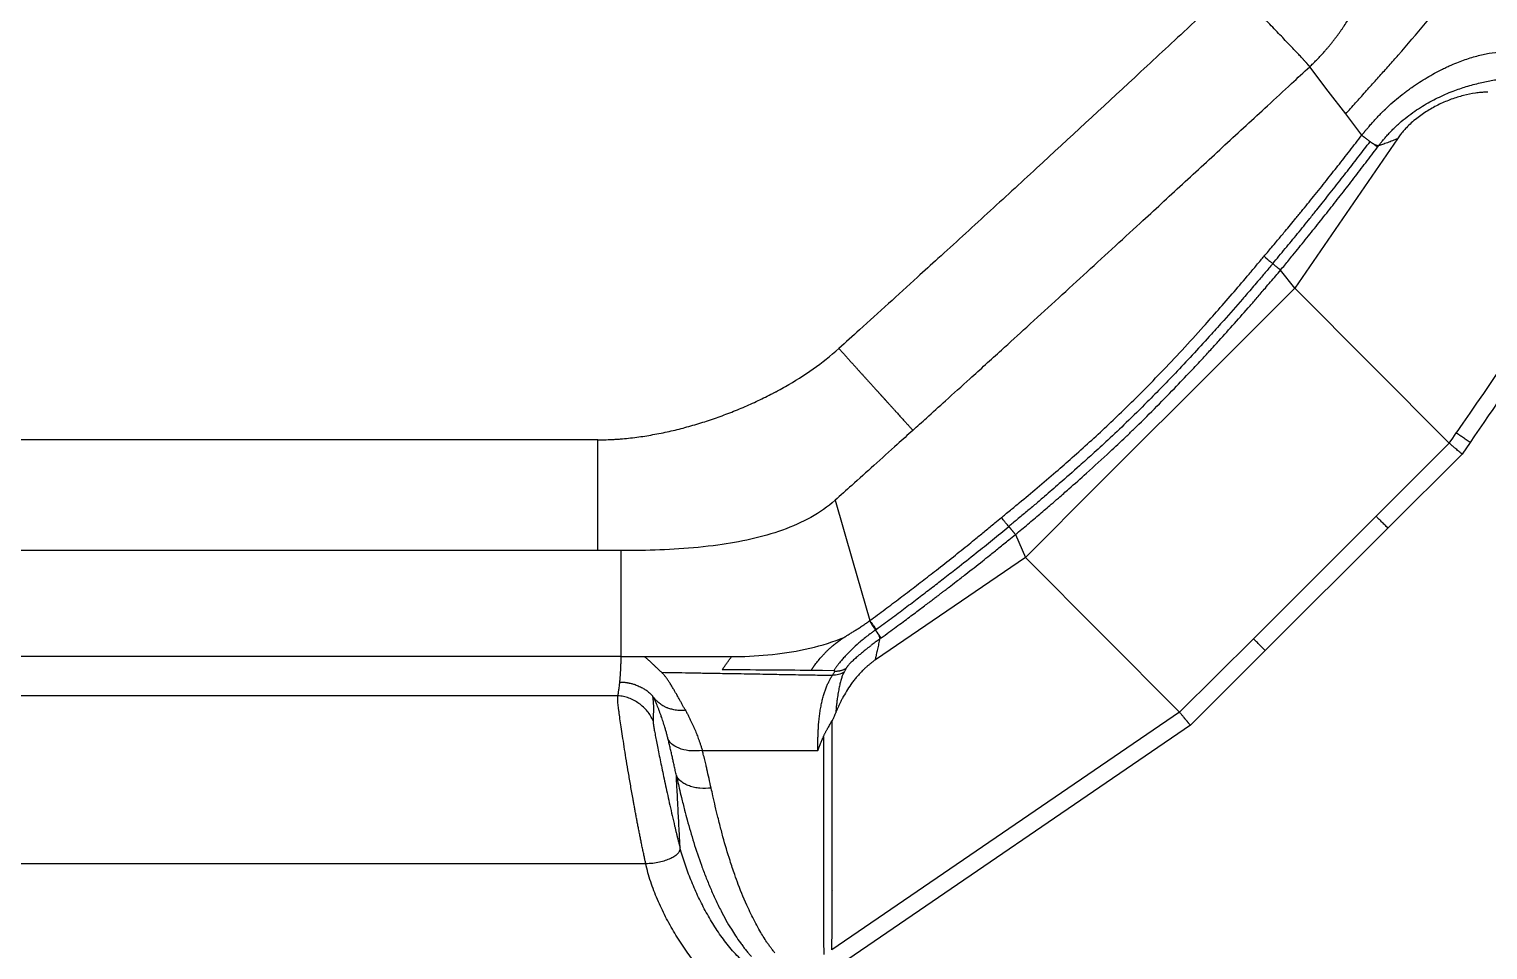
# Model space of a CAD drawing. Extents: x 525 to 613, y 487 to 635.
# Drawn here: x 583.06 to 602.52, y 512.95 to 525.22 of the extents above; entities that cross this region are included whole.
import ezdxf

# ---------------------------------------------------------------- set-up
doc = ezdxf.new("R2010")
doc.units = 0
doc.header["$MEASUREMENT"] = 0
doc.layers.add('1', color=4, linetype='Continuous')
doc.layers.add('STD TEST', color=3, linetype='Continuous')

# ---------------------------------------------------------------- blocks, each defined once
blk = doc.blocks.new('2023 VANGUARD')
at = {"layer": '1', "color": 3, "linetype": 'Continuous', "lineweight": 25}
for p, q in [((32.355, -68.927), (30.985, -70.919)), ((30.985, -70.919), (30.796, -70.68)), ((30.985, -70.919), (30.011, -71.892)), ((33.045, -72.986), (30.985, -70.919)), ((30.011, -71.892), (28.377, -73.524)), ((33.045, -72.986), (32.765, -72.706)), ((21.69, -72.942), (-7.199, -72.942)), ((33.046, -72.988), (32.071, -73.96)), ((33.218, -73.131), (32.228, -74.118)), ((33.324, -72.976), (33.218, -73.131)), ((28.377, -73.524), (27.393, -74.508)), ((32.071, -73.96), (30.434, -75.593)), ((32.228, -74.118), (30.592, -75.75)), ((27.26, -74.204), (27.393, -74.508)), ((21.69, -74.419), (-9.975, -74.419)), ((22, -74.419), (21.69, -74.419)), ((22, -75.831), (22, -74.419)), ((27.393, -74.508), (25.391, -75.875)), ((29.447, -76.574), (27.393, -74.508)), ((30.434, -75.593), (29.45, -76.574)), ((22, -75.831), (13.801, -75.831)), ((22, -75.831), (22.31, -75.831)), ((22.31, -75.831), (23.474, -75.831)), ((30.592, -75.75), (29.593, -76.746)), ((24.688, -76.017), (24.537, -76.016)), ((24.836, -76.023), (24.688, -76.017)), ((21.957, -76.356), (13.921, -76.356)), ((29.447, -76.574), (24.812, -79.741)), ((29.593, -76.746), (24.939, -79.926)), ((13.661, -78.589), (22.328, -78.589)), ((24.821, -78.943), (24.814, -78.947))]:
    blk.add_line(p, q, dxfattribs=at)
at = {"layer": '1', "color": 3, "linetype": 'Continuous', "lineweight": 25, "flags": 128}
for points in [[(31.665, -68.597), (31.433, -68.293), (31.185, -67.967)], [(31.88, -68.88), (31.785, -68.756), (31.665, -68.597)], [(33.045, -72.986), (33.092, -72.918), (33.139, -72.849)], [(24.853, -73.748), (25.085, -74.55), (25.317, -75.352)]]:
    blk.add_lwpolyline(points, dxfattribs=at)
at = {"layer": '1', "color": 3, "linetype": 'Continuous', "lineweight": 25}
for points, knots in [([(31.185, -67.967), (31.192, -67.96), (31.208, -67.946), (31.23, -67.924), (31.253, -67.902), (31.276, -67.879), (31.298, -67.856), (31.321, -67.832), (31.344, -67.807), (31.367, -67.781), (31.39, -67.755), (31.414, -67.728), (31.437, -67.701), (31.46, -67.673), (31.483, -67.644), (31.506, -67.614), (31.53, -67.584), (31.553, -67.553), (31.576, -67.522), (31.599, -67.489), (31.622, -67.456), (31.669, -67.387), (31.741, -67.277), (31.833, -67.118), (31.924, -66.943), (32.007, -66.763), (32.088, -66.563), (32.153, -66.374), (32.205, -66.192), (32.237, -66.063), (32.258, -65.961), (32.271, -65.888), (32.283, -65.817), (32.293, -65.748), (32.301, -65.682), (32.307, -65.617), (32.311, -65.555), (32.314, -65.495), (32.316, -65.438), (32.317, -65.383), (32.316, -65.347), (32.315, -65.329)], [0, 0, 0, 0, 0.010417, 0.021014, 0.03179, 0.042743, 0.053873, 0.065177, 0.076658, 0.088315, 0.10015, 0.112164, 0.124359, 0.136735, 0.149295, 0.162037, 0.174965, 0.188078, 0.201376, 0.214862, 0.228535, 0.242396, 0.300107, 0.362424, 0.429321, 0.500777, 0.565019, 0.649078, 0.703836, 0.758615, 0.784609, 0.809784, 0.834144, 0.857692, 0.880431, 0.902363, 0.923493, 0.943822, 0.96335, 0.982077, 1, 1, 1, 1]), ([(31.665, -68.597), (31.687, -68.572), (31.731, -68.523), (31.797, -68.449), (31.862, -68.376), (31.927, -68.304), (31.992, -68.232), (32.056, -68.161), (32.12, -68.09), (32.182, -68.02), (32.245, -67.95), (32.306, -67.881), (32.469, -67.695), (32.729, -67.393), (33.052, -66.987), (33.353, -66.566), (33.544, -66.252), (33.661, -66.022), (33.715, -65.906), (33.777, -65.756), (33.824, -65.619), (33.854, -65.509), (33.869, -65.442), (33.881, -65.382), (33.89, -65.328), (33.896, -65.281), (33.899, -65.252), (33.901, -65.238)], [0, 0, 0, 0, 0.02433, 0.048489, 0.072466, 0.096258, 0.119863, 0.143281, 0.166509, 0.189548, 0.2124, 0.235065, 0.257545, 0.39383, 0.527083, 0.637674, 0.772813, 0.795858, 0.827169, 0.866777, 0.914826, 0.933338, 0.950134, 0.965211, 0.978558, 0.990161, 1, 1, 1, 1]), ([(30.159, -66.895), (30.072, -66.975), (29.854, -67.178), (29.419, -67.582), (28.633, -68.311), (27.76, -69.119), (26.885, -69.924), (26.355, -70.408), (25.915, -70.809), (25.566, -71.125), (25.217, -71.441), (24.996, -71.64), (24.904, -71.724)], [0, 0, 0, 0, 0.049598, 0.125, 0.250001, 0.500001, 0.625, 0.75, 0.801836, 0.875, 0.947694, 1, 1, 1, 1]), ([(31.185, -67.967), (31.184, -67.966), (31.183, -67.964), (31.18, -67.961), (31.177, -67.957), (31.174, -67.953), (31.17, -67.949), (31.167, -67.944), (31.162, -67.94), (31.158, -67.935), (31.153, -67.929), (31.148, -67.923), (31.143, -67.917), (31.137, -67.911), (31.131, -67.904), (31.125, -67.897), (31.118, -67.89), (31.111, -67.883), (31.104, -67.875), (31.097, -67.866), (31.089, -67.858), (31.081, -67.849), (31.061, -67.828), (31.027, -67.792), (30.974, -67.736), (30.912, -67.671), (30.844, -67.599), (30.771, -67.523), (30.693, -67.442), (30.611, -67.357), (30.545, -67.289), (30.496, -67.239), (30.468, -67.21), (30.438, -67.179), (30.409, -67.149), (30.378, -67.118), (30.348, -67.087), (30.317, -67.055), (30.286, -67.024), (30.254, -66.992), (30.223, -66.96), (30.191, -66.927), (30.169, -66.906), (30.159, -66.895)], [0, 0, 0, 0, 0.01146, 0.022973, 0.034539, 0.046155, 0.057821, 0.069535, 0.081296, 0.093102, 0.104952, 0.116845, 0.128779, 0.140752, 0.152763, 0.164811, 0.176893, 0.189008, 0.201154, 0.213329, 0.225533, 0.237762, 0.250015, 0.309749, 0.371456, 0.434946, 0.499988, 0.561997, 0.624502, 0.687245, 0.749965, 0.770104, 0.790414, 0.810882, 0.831495, 0.85224, 0.873104, 0.894073, 0.915134, 0.936271, 0.95747, 0.978718, 1, 1, 1, 1]), ([(31.88, -68.88), (31.882, -68.878), (31.887, -68.872), (31.893, -68.863), (31.902, -68.853), (31.91, -68.843), (31.917, -68.834), (31.925, -68.824), (31.937, -68.81), (31.951, -68.793), (31.975, -68.765), (32.009, -68.725), (32.054, -68.676), (32.101, -68.626), (32.142, -68.583), (32.191, -68.536), (32.255, -68.475), (32.343, -68.398), (32.425, -68.332), (32.492, -68.282), (32.561, -68.233), (32.682, -68.151), (32.831, -68.063), (32.963, -67.996), (33.062, -67.95), (33.144, -67.914), (33.268, -67.867), (33.414, -67.822), (33.583, -67.785), (33.717, -67.769), (33.82, -67.763), (33.897, -67.763), (33.97, -67.765), (34.063, -67.771), (34.176, -67.781), (34.282, -67.794), (34.366, -67.805), (34.424, -67.812), (34.472, -67.818), (34.503, -67.822), (34.523, -67.824), (34.535, -67.825), (34.541, -67.826)], [0, 0, 0, 0, 0.002238, 0.004858, 0.007859, 0.011798, 0.013761, 0.015737, 0.020817, 0.026066, 0.031482, 0.04651, 0.062909, 0.077656, 0.09417, 0.104554, 0.125285, 0.156849, 0.187572, 0.201228, 0.218946, 0.250382, 0.313042, 0.356624, 0.375529, 0.408934, 0.437979, 0.500467, 0.561241, 0.625349, 0.65655, 0.687762, 0.722136, 0.750226, 0.811253, 0.875024, 0.901981, 0.937468, 0.965238, 0.979152, 0.990026, 1, 1, 1, 1]), ([(25.891, -72.815), (25.952, -72.76), (26.097, -72.629), (26.35, -72.4), (26.684, -72.098), (27.045, -71.77), (27.551, -71.31), (28.168, -70.746), (28.86, -70.11), (29.489, -69.531), (30.055, -69.01), (30.539, -68.563), (30.915, -68.216), (31.104, -68.042), (31.185, -67.967)], [0, 0, 0, 0, 0.034125, 0.081742, 0.142857, 0.221988, 0.285714, 0.428571, 0.571428, 0.67857, 0.785713, 0.892857, 0.953868, 1, 1, 1, 1]), ([(32.103, -69.022), (32.107, -69.017), (32.113, -69.008), (32.124, -68.995), (32.135, -68.981), (32.149, -68.963), (32.168, -68.941), (32.197, -68.907), (32.236, -68.863), (32.283, -68.814), (32.332, -68.766), (32.398, -68.705), (32.517, -68.607), (32.654, -68.512), (32.789, -68.434), (32.927, -68.363), (33.09, -68.293), (33.28, -68.228), (33.457, -68.181), (33.604, -68.151), (33.714, -68.134), (33.797, -68.123), (33.874, -68.116), (33.937, -68.111), (33.986, -68.109), (34.036, -68.107), (34.122, -68.105), (34.238, -68.106), (34.362, -68.111), (34.443, -68.118), (34.491, -68.124), (34.515, -68.128), (34.536, -68.131), (34.556, -68.136), (34.575, -68.14), (34.589, -68.145), (34.599, -68.149), (34.606, -68.153), (34.612, -68.157), (34.615, -68.16), (34.617, -68.162)], [0, 0, 0, 0, 0.003636, 0.007476, 0.01152, 0.015768, 0.022613, 0.031455, 0.046122, 0.062661, 0.077963, 0.094077, 0.125533, 0.188179, 0.219604, 0.250918, 0.318351, 0.375875, 0.43959, 0.500548, 0.534212, 0.562669, 0.595854, 0.624947, 0.638835, 0.656184, 0.687457, 0.749984, 0.812512, 0.875021, 0.891362, 0.906211, 0.922457, 0.937367, 0.954249, 0.968595, 0.977087, 0.985147, 0.992781, 1, 1, 1, 1]), ([(33.56, -68.307), (33.555, -68.307), (33.545, -68.307), (33.529, -68.307), (33.511, -68.308), (33.491, -68.309), (33.452, -68.312), (33.368, -68.321), (33.237, -68.348), (33.075, -68.398), (32.941, -68.454), (32.837, -68.508), (32.76, -68.553), (32.685, -68.602), (32.611, -68.656), (32.541, -68.715), (32.488, -68.766), (32.453, -68.804), (32.431, -68.828), (32.411, -68.852), (32.391, -68.877), (32.372, -68.902), (32.361, -68.918), (32.355, -68.927)], [0, 0, 0, 0, 0.013054, 0.02572, 0.037998, 0.056737, 0.075749, 0.131921, 0.26104, 0.387793, 0.512571, 0.575092, 0.635823, 0.697872, 0.757864, 0.81972, 0.879114, 0.900016, 0.920576, 0.940824, 0.96079, 0.980504, 1, 1, 1, 1]), ([(36.221, -68.756), (35.901, -69.223), (35.258, -70.16), (34.292, -71.566), (33.647, -72.506), (33.324, -72.976)], [0, 0, 0, 0, 0.332108, 0.665441, 1, 1, 1, 1]), ([(30.576, -70.494), (30.591, -70.477), (30.624, -70.437), (30.68, -70.371), (30.754, -70.284), (30.832, -70.191), (30.912, -70.094), (30.99, -70), (31.099, -69.866), (31.241, -69.692), (31.403, -69.489), (31.563, -69.287), (31.721, -69.086), (31.827, -68.95), (31.88, -68.88)], [0, 0, 0, 0, 0.032845, 0.074512, 0.125001, 0.198445, 0.25, 0.306852, 0.375, 0.5, 0.631427, 0.75, 0.87323, 1, 1, 1, 1]), ([(30.692, -70.593), (30.72, -70.559), (30.775, -70.493), (30.886, -70.359), (31.024, -70.192), (31.164, -70.019), (31.272, -69.884), (31.385, -69.743), (31.521, -69.571), (31.686, -69.361), (31.841, -69.161), (31.941, -69.03), (31.99, -68.967)], [0, 0, 0, 0, 0.062402, 0.124853, 0.249859, 0.37493, 0.445561, 0.49998, 0.634722, 0.762967, 0.884724, 1, 1, 1, 1]), ([(30.796, -70.68), (30.815, -70.657), (30.852, -70.612), (30.907, -70.545), (30.971, -70.467), (31.044, -70.377), (31.154, -70.241), (31.263, -70.105), (31.371, -69.969), (31.479, -69.832), (31.614, -69.661), (31.774, -69.454), (31.933, -69.247), (32.038, -69.108), (32.09, -69.039)], [0, 0, 0, 0, 0.041661, 0.083328, 0.124999, 0.187026, 0.249996, 0.374992, 0.437759, 0.499989, 0.625042, 0.750063, 0.875049, 1, 1, 1, 1]), ([(31.99, -68.967), (31.976, -68.956), (31.963, -68.946), (31.938, -68.926), (31.927, -68.918), (31.908, -68.903), (31.9, -68.897), (31.888, -68.887), (31.884, -68.883), (31.881, -68.881)], [0, 0, 0, 0, 0.25, 0.25, 0.5, 0.5, 0.75, 0.75, 1, 1, 1, 1]), ([(32.029, -68.994), (32.027, -68.993), (32.024, -68.99), (32.018, -68.987), (32.012, -68.983), (32.007, -68.979), (32.001, -68.975), (31.995, -68.971), (31.992, -68.968), (31.99, -68.967)], [0, 0, 0, 0, 0.1522509, 0.3014037, 0.4474285, 0.5903054, 0.7300248, 0.8665866, 1, 1, 1, 1]), ([(32.104, -69.022), (32.103, -69.022), (32.102, -69.022), (32.1, -69.022), (32.098, -69.022), (32.093, -69.022), (32.087, -69.02), (32.079, -69.018), (32.07, -69.014), (32.06, -69.01), (32.051, -69.006), (32.041, -69), (32.034, -68.996), (32.031, -68.995)], [0, 0, 0, 0, 0.052984, 0.112338, 0.178068, 0.250184, 0.375243, 0.500265, 0.61067, 0.715831, 0.815755, 0.910464, 1, 1, 1, 1]), ([(32.09, -69.039), (32.088, -69.038), (32.083, -69.033), (32.062, -69.018), (32.048, -69.008), (32.031, -68.995)], [0, 0, 0, 0, 0.5, 0.5, 1, 1, 1, 1]), ([(32.09, -69.039), (32.09, -69.039), (32.09, -69.039), (32.09, -69.039), (32.095, -69.033), (32.099, -69.027), (32.104, -69.022)], [0.0059559, 0.0059559, 0.0059559, 0.0059559, 0.0080591, 0.0080591, 0.0080591, 1.0021032, 1.0021032, 1.0021032, 1.0021032]), ([(32.355, -68.927), (32.333, -68.936), (32.29, -68.954), (32.223, -68.98), (32.161, -69.002), (32.121, -69.016), (32.103, -69.022)], [0.0000023, 0.0000023, 0.0000023, 0.0000023, 0.0606083, 0.1212166, 0.1818249, 0.2265963, 0.2265963, 0.2265963, 0.2265963]), ([(27.073, -73.977), (27.091, -73.963), (27.13, -73.93), (27.19, -73.881), (27.252, -73.83), (27.371, -73.732), (27.555, -73.578), (27.79, -73.377), (28.102, -73.105), (28.478, -72.763), (28.87, -72.383), (29.203, -72.043), (29.486, -71.743), (29.741, -71.463), (29.972, -71.203), (30.175, -70.97), (30.344, -70.771), (30.462, -70.63), (30.528, -70.551), (30.561, -70.512), (30.576, -70.494)], [0, 0, 0, 0, 0.014084, 0.031246, 0.046874, 0.062501, 0.125002, 0.191898, 0.250002, 0.37589, 0.499996, 0.58091, 0.664238, 0.749997, 0.810106, 0.874998, 0.937499, 0.96875, 0.9861, 1, 1, 1, 1]), ([(30.692, -70.593), (30.659, -70.633), (30.591, -70.712), (30.5, -70.82), (30.399, -70.938), (30.249, -71.112), (30.067, -71.318), (29.779, -71.639), (29.442, -72.004), (29.062, -72.395), (28.752, -72.7), (28.507, -72.932), (28.299, -73.123), (28.083, -73.317), (27.871, -73.504), (27.695, -73.656), (27.59, -73.746), (27.511, -73.814), (27.408, -73.9), (27.288, -74), (27.208, -74.066), (27.171, -74.097)], [0, 0, 0, 0, 0.031445, 0.062834, 0.085027, 0.125522, 0.20126, 0.250854, 0.385366, 0.500681, 0.579654, 0.647521, 0.704236, 0.749804, 0.822432, 0.874711, 0.890203, 0.905969, 0.937269, 0.971074, 1, 1, 1, 1]), ([(30.576, -70.494), (30.579, -70.497), (30.584, -70.501), (30.597, -70.512), (30.606, -70.52), (30.626, -70.537), (30.638, -70.547), (30.664, -70.569), (30.678, -70.58), (30.692, -70.593)], [0, 0, 0, 0, 0.25, 0.25, 0.5, 0.5, 0.75, 0.75, 1, 1, 1, 1]), ([(30.796, -70.68), (30.794, -70.678), (30.79, -70.675), (30.779, -70.665), (30.771, -70.659), (30.753, -70.643), (30.742, -70.634), (30.719, -70.615), (30.706, -70.604), (30.692, -70.593)], [0, 0, 0, 0, 0.25, 0.25, 0.5, 0.5, 0.75, 0.75, 1, 1, 1, 1]), ([(27.26, -74.204), (27.288, -74.181), (27.344, -74.135), (27.426, -74.066), (27.507, -73.998), (27.585, -73.931), (27.662, -73.865), (27.744, -73.794), (27.848, -73.705), (28.005, -73.567), (28.235, -73.363), (28.488, -73.132), (28.697, -72.936), (28.895, -72.745), (29.113, -72.531), (29.365, -72.272), (29.581, -72.046), (29.747, -71.868), (29.864, -71.741), (29.934, -71.664), (30.035, -71.552), (30.182, -71.389), (30.352, -71.197), (30.489, -71.039), (30.603, -70.907), (30.707, -70.784), (30.775, -70.705), (30.796, -70.68)], [0, 0, 0, 0, 0.021941, 0.043449, 0.064519, 0.085146, 0.105326, 0.125057, 0.150418, 0.187593, 0.250122, 0.335209, 0.392991, 0.421948, 0.500043, 0.576452, 0.638904, 0.687477, 0.72217, 0.742989, 0.749937, 0.81245, 0.874967, 0.903526, 0.937485, 0.980016, 1, 1, 1, 1]), ([(21.69, -72.942), (21.726, -72.942), (21.799, -72.941), (21.89, -72.936), (21.963, -72.932), (22.036, -72.926), (22.163, -72.913), (22.344, -72.888), (22.559, -72.848), (22.773, -72.799), (22.984, -72.741), (23.193, -72.675), (23.399, -72.602), (23.603, -72.521), (23.803, -72.432), (23.942, -72.364), (24.019, -72.324), (24.035, -72.316), (24.047, -72.309), (24.06, -72.303), (24.076, -72.294), (24.12, -72.271), (24.287, -72.178), (24.566, -72.002), (24.795, -71.821), (24.904, -71.724)], [0, 0, 0, 0, 0.03125, 0.0625, 0.078125, 0.09375, 0.125, 0.1875, 0.25, 0.3125, 0.375, 0.4375, 0.5, 0.5625, 0.625, 0.6875, 0.695312, 0.699219, 0.703125, 0.707031, 0.710938, 0.71875, 0.75, 0.875, 1, 1, 1, 1]), ([(24.904, -71.724), (24.909, -71.73), (24.92, -71.742), (24.937, -71.76), (24.953, -71.778), (24.97, -71.796), (24.986, -71.814), (25.002, -71.832), (25.017, -71.849), (25.033, -71.866), (25.048, -71.883), (25.063, -71.9), (25.078, -71.917), (25.093, -71.933), (25.108, -71.949), (25.122, -71.965), (25.136, -71.98), (25.15, -71.996), (25.164, -72.011), (25.177, -72.026), (25.19, -72.04), (25.203, -72.055), (25.216, -72.069), (25.228, -72.082), (25.241, -72.096), (25.252, -72.109), (25.264, -72.122), (25.276, -72.135), (25.287, -72.147), (25.298, -72.159), (25.308, -72.171), (25.319, -72.182), (25.329, -72.193), (25.339, -72.204), (25.348, -72.215), (25.358, -72.225), (25.367, -72.235), (25.376, -72.245), (25.384, -72.255), (25.393, -72.264), (25.401, -72.273), (25.409, -72.282), (25.416, -72.29), (25.424, -72.298), (25.431, -72.306), (25.438, -72.314), (25.444, -72.321), (25.451, -72.328), (25.457, -72.335), (25.463, -72.341), (25.468, -72.348), (25.474, -72.354), (25.479, -72.36), (25.484, -72.365), (25.489, -72.37), (25.494, -72.375), (25.498, -72.38), (25.502, -72.385), (25.506, -72.389), (25.51, -72.393), (25.513, -72.397), (25.517, -72.401), (25.52, -72.404), (25.523, -72.408), (25.525, -72.411), (25.528, -72.413), (25.53, -72.416), (25.532, -72.418), (25.534, -72.42), (25.536, -72.422), (25.538, -72.424), (25.539, -72.426), (25.54, -72.427), (25.541, -72.428), (25.542, -72.429), (25.542, -72.429), (25.552, -72.44), (25.571, -72.461), (25.599, -72.491), (25.625, -72.52), (25.65, -72.548), (25.674, -72.575), (25.697, -72.6), (25.718, -72.624), (25.739, -72.646), (25.758, -72.668), (25.776, -72.688), (25.793, -72.706), (25.808, -72.723), (25.823, -72.739), (25.836, -72.754), (25.848, -72.767), (25.859, -72.779), (25.869, -72.79), (25.877, -72.799), (25.885, -72.808), (25.889, -72.812), (25.891, -72.815)], [0, 0, 0, 0, 0.012031, 0.023971, 0.035818, 0.047568, 0.059217, 0.070762, 0.082199, 0.093524, 0.104736, 0.115829, 0.126802, 0.137652, 0.148375, 0.158968, 0.169429, 0.179756, 0.189946, 0.199995, 0.209903, 0.219667, 0.229284, 0.238753, 0.248071, 0.257238, 0.26625, 0.275106, 0.283805, 0.292345, 0.300725, 0.308943, 0.316998, 0.324888, 0.332613, 0.340172, 0.347563, 0.354786, 0.361839, 0.368723, 0.375435, 0.381976, 0.388344, 0.394539, 0.400561, 0.406409, 0.412083, 0.417581, 0.422904, 0.428052, 0.433024, 0.437819, 0.442438, 0.44688, 0.451145, 0.455233, 0.459144, 0.462878, 0.466433, 0.469811, 0.473012, 0.476034, 0.478879, 0.481545, 0.484034, 0.486344, 0.488477, 0.490431, 0.492208, 0.493806, 0.495226, 0.496468, 0.497531, 0.498417, 0.499125, 0.499654, 0.500005, 0.52691, 0.553706, 0.580372, 0.606894, 0.633253, 0.659434, 0.68542, 0.711198, 0.736754, 0.762073, 0.787145, 0.811957, 0.836498, 0.860759, 0.884732, 0.908406, 0.931777, 0.954836, 0.977579, 1, 1, 1, 1]), ([(25.891, -72.815), (25.822, -72.877), (25.649, -73.033), (25.378, -73.277), (25.101, -73.526), (24.928, -73.682), (24.853, -73.748)], [0, 0, 0, 0, 0.199871, 0.5, 0.785677, 1, 1, 1, 1]), ([(33.324, -72.976), (33.307, -72.965), (33.29, -72.953), (33.256, -72.93), (33.24, -72.918), (33.208, -72.896), (33.192, -72.886), (33.164, -72.866), (33.151, -72.857), (33.139, -72.849)], [0, 0, 0, 0, 0.25, 0.25, 0.5, 0.5, 0.75, 0.75, 1, 1, 1, 1]), ([(33.218, -73.131), (33.215, -73.128), (33.21, -73.124), (33.202, -73.117), (33.194, -73.111), (33.186, -73.104), (33.178, -73.098), (33.165, -73.087), (33.147, -73.072), (33.127, -73.055), (33.109, -73.04), (33.094, -73.028), (33.081, -73.016), (33.068, -73.006), (33.057, -72.996), (33.05, -72.991), (33.046, -72.988)], [0, 0, 0, 0, 0.041294, 0.08283, 0.12459, 0.166551, 0.208695, 0.250998, 0.375691, 0.501081, 0.593068, 0.681711, 0.766835, 0.848309, 0.926047, 1, 1, 1, 1]), ([(24.853, -73.748), (24.758, -73.834), (24.649, -73.909), (24.413, -74.041), (24.285, -74.097), (24.016, -74.193), (23.874, -74.233), (23.586, -74.298), (23.439, -74.324), (23.292, -74.344)], [0.4325184, 0.4325184, 0.4325184, 0.4325184, 0.5743888, 0.5743888, 0.7162592, 0.7162592, 0.8581296, 0.8581296, 1, 1, 1, 1]), ([(25.317, -75.352), (25.351, -75.327), (25.419, -75.276), (25.521, -75.201), (25.622, -75.125), (25.721, -75.05), (25.82, -74.975), (25.918, -74.901), (26.014, -74.826), (26.11, -74.752), (26.249, -74.643), (26.427, -74.504), (26.603, -74.363), (26.744, -74.248), (26.859, -74.154), (26.972, -74.061), (27.044, -74.001), (27.073, -73.977)], [0, 0, 0, 0, 0.057243, 0.114065, 0.170467, 0.226447, 0.282006, 0.337141, 0.391853, 0.446139, 0.5, 0.629332, 0.750001, 0.803217, 0.875, 0.94935, 1, 1, 1, 1]), ([(25.403, -75.468), (25.437, -75.443), (25.503, -75.395), (25.601, -75.323), (25.696, -75.252), (25.789, -75.182), (25.88, -75.114), (25.968, -75.047), (26.054, -74.982), (26.137, -74.918), (26.218, -74.856), (26.33, -74.769), (26.503, -74.634), (26.723, -74.461), (26.919, -74.303), (27.063, -74.185), (27.135, -74.126), (27.171, -74.097)], [0, 0, 0, 0, 0.0556351, 0.1100188, 0.1631517, 0.2150342, 0.2656668, 0.3150497, 0.3631832, 0.4100675, 0.4557027, 0.5000887, 0.6005111, 0.7501512, 0.8751354, 0.9375869, 1, 1, 1, 1]), ([(27.171, -74.097), (27.159, -74.082), (27.148, -74.068), (27.126, -74.043), (27.117, -74.031), (27.099, -74.01), (27.092, -74.001), (27.08, -73.987), (27.076, -73.981), (27.073, -73.977)], [0, 0, 0, 0, 0.25, 0.25, 0.5, 0.5, 0.75, 0.75, 1, 1, 1, 1]), ([(27.171, -74.097), (27.173, -74.099), (27.177, -74.104), (27.183, -74.111), (27.188, -74.118), (27.193, -74.124), (27.198, -74.129), (27.202, -74.134), (27.206, -74.139), (27.21, -74.144), (27.213, -74.148), (27.216, -74.151), (27.219, -74.155), (27.221, -74.158), (27.224, -74.161), (27.226, -74.163), (27.227, -74.165), (27.229, -74.167), (27.233, -74.172), (27.238, -74.178), (27.245, -74.186), (27.25, -74.193), (27.254, -74.198), (27.258, -74.202), (27.259, -74.204), (27.26, -74.204)], [0, 0, 0, 0, 0.043256, 0.085014, 0.125203, 0.163762, 0.200636, 0.235777, 0.269146, 0.300707, 0.33043, 0.358294, 0.384277, 0.408366, 0.430548, 0.450814, 0.46916, 0.485579, 0.500071, 0.590299, 0.678045, 0.763063, 0.845154, 0.924168, 1, 1, 1, 1]), ([(32.228, -74.118), (32.214, -74.104), (32.199, -74.089), (32.171, -74.061), (32.157, -74.046), (32.129, -74.019), (32.116, -74.006), (32.092, -73.982), (32.081, -73.971), (32.071, -73.96)], [0, 0, 0, 0, 0.25, 0.25, 0.5, 0.5, 0.75, 0.75, 1, 1, 1, 1]), ([(25.468, -75.582), (25.503, -75.557), (25.571, -75.508), (25.668, -75.436), (25.76, -75.369), (25.845, -75.306), (25.923, -75.247), (25.995, -75.194), (26.06, -75.144), (26.12, -75.099), (26.173, -75.059), (26.219, -75.024), (26.26, -74.993), (26.294, -74.967), (26.322, -74.945), (26.344, -74.929), (26.359, -74.917), (26.369, -74.91), (26.405, -74.882), (26.481, -74.823), (26.63, -74.708), (26.777, -74.592), (26.925, -74.475), (27.042, -74.381), (27.157, -74.288), (27.23, -74.228), (27.26, -74.204)], [0, 0, 0, 0, 0.057105, 0.110741, 0.16091, 0.207616, 0.25086, 0.290644, 0.326968, 0.359834, 0.389241, 0.415191, 0.437682, 0.456714, 0.472288, 0.484402, 0.493058, 0.498254, 0.499991, 0.55425, 0.624993, 0.749996, 0.803575, 0.875, 0.949598, 1, 1, 1, 1]), ([(23.292, -74.344), (23.115, -74.369), (22.942, -74.385), (22.6, -74.408), (22.431, -74.414), (22.263, -74.417)], [0.0892998, 0.0892998, 0.0892998, 0.0892998, 0.2609091, 0.2609091, 0.4325184, 0.4325184, 0.4325184, 0.4325184]), ([(25.392, -75.476), (25.392, -75.476), (25.391, -75.476), (25.391, -75.477), (25.39, -75.478), (25.388, -75.479), (25.387, -75.48), (25.384, -75.481), (25.382, -75.483), (25.379, -75.485), (25.375, -75.489), (25.369, -75.493), (25.363, -75.498), (25.353, -75.505), (25.339, -75.515), (25.306, -75.54), (25.236, -75.595), (25.143, -75.674), (25.071, -75.742), (25.022, -75.792), (24.984, -75.831), (24.947, -75.873), (24.915, -75.911), (24.889, -75.943), (24.872, -75.967), (24.859, -75.985), (24.851, -75.998), (24.843, -76.011), (24.839, -76.019), (24.836, -76.023)], [0, 0, 0, 0, 0.000266, 0.000851, 0.001761, 0.002999, 0.004566, 0.006461, 0.008686, 0.01124, 0.014125, 0.020525, 0.026437, 0.031858, 0.047588, 0.062735, 0.12443, 0.2474, 0.368769, 0.432072, 0.499532, 0.590315, 0.685683, 0.760139, 0.837373, 0.877377, 0.917223, 0.956697, 1, 1, 1, 1]), ([(24.974, -75.575), (24.976, -75.574), (24.981, -75.571), (24.988, -75.566), (24.996, -75.561), (25.004, -75.557), (25.015, -75.55), (25.031, -75.54), (25.058, -75.523), (25.093, -75.502), (25.136, -75.474), (25.18, -75.446), (25.218, -75.421), (25.249, -75.4), (25.272, -75.384), (25.294, -75.368), (25.309, -75.357), (25.317, -75.352)], [0, 0, 0, 0, 0.024661, 0.04951, 0.074499, 0.099648, 0.124966, 0.185849, 0.250092, 0.378662, 0.50004, 0.625136, 0.750103, 0.81298, 0.875495, 0.937787, 1, 1, 1, 1]), ([(25.317, -75.352), (25.317, -75.353), (25.317, -75.354), (25.318, -75.357), (25.32, -75.36), (25.321, -75.363), (25.323, -75.366), (25.324, -75.369), (25.326, -75.373), (25.328, -75.377), (25.33, -75.381), (25.333, -75.385), (25.335, -75.389), (25.338, -75.394), (25.34, -75.398), (25.344, -75.405), (25.35, -75.414), (25.358, -75.426), (25.366, -75.438), (25.374, -75.451), (25.383, -75.463), (25.389, -75.472), (25.392, -75.476)], [0, 0, 0, 0, 0.042131, 0.083818, 0.125027, 0.165726, 0.205882, 0.245466, 0.284451, 0.32281, 0.360521, 0.39756, 0.433908, 0.469546, 0.504458, 0.538631, 0.620959, 0.701284, 0.779457, 0.855359, 0.928896, 1, 1, 1, 1]), ([(25.317, -75.352), (25.319, -75.355), (25.323, -75.36), (25.333, -75.374), (25.34, -75.382), (25.355, -75.403), (25.363, -75.414), (25.382, -75.44), (25.393, -75.453), (25.403, -75.468)], [0, 0, 0, 0, 0.25, 0.25, 0.5, 0.5, 0.75, 0.75, 1, 1, 1, 1]), ([(25.455, -75.592), (25.455, -75.591), (25.455, -75.59), (25.455, -75.588), (25.455, -75.586), (25.454, -75.584), (25.453, -75.581), (25.452, -75.578), (25.451, -75.575), (25.45, -75.571), (25.448, -75.568), (25.446, -75.564), (25.445, -75.56), (25.443, -75.556), (25.439, -75.549), (25.432, -75.536), (25.422, -75.521), (25.414, -75.508), (25.408, -75.499), (25.403, -75.492), (25.401, -75.488), (25.399, -75.486)], [0, 0, 0, 0, 0.04636, 0.091655, 0.135921, 0.179206, 0.221563, 0.263042, 0.303694, 0.34357, 0.382691, 0.421064, 0.458701, 0.495616, 0.53183, 0.669271, 0.797695, 0.864814, 0.932125, 0.969136, 1, 1, 1, 1]), ([(25.399, -75.486), (25.409, -75.499), (25.418, -75.512), (25.434, -75.534), (25.441, -75.544), (25.453, -75.561), (25.458, -75.568), (25.465, -75.577), (25.467, -75.581), (25.468, -75.582)], [0, 0, 0, 0, 0.25, 0.25, 0.5, 0.5, 0.75, 0.75, 1, 1, 1, 1]), ([(23.474, -75.831), (23.628, -75.831), (23.793, -75.824), (24.125, -75.793), (24.293, -75.768), (24.619, -75.698), (24.778, -75.653), (24.941, -75.589), (24.958, -75.582), (24.974, -75.575)], [0.4325184, 0.4325184, 0.4325184, 0.4325184, 0.5743888, 0.5743888, 0.7162592, 0.7162592, 0.8581296, 0.8581296, 0.874112, 0.874112, 0.874112, 0.874112]), ([(24.537, -76.016), (24.538, -76.014), (24.54, -76.011), (24.543, -76.006), (24.546, -76.001), (24.549, -75.995), (24.553, -75.989), (24.557, -75.983), (24.561, -75.977), (24.565, -75.971), (24.57, -75.964), (24.574, -75.958), (24.579, -75.951), (24.584, -75.943), (24.6, -75.922), (24.63, -75.883), (24.672, -75.834), (24.71, -75.793), (24.741, -75.761), (24.774, -75.729), (24.805, -75.702), (24.832, -75.679), (24.854, -75.66), (24.877, -75.642), (24.901, -75.625), (24.925, -75.608), (24.949, -75.591), (24.966, -75.58), (24.974, -75.575)], [0, 0, 0, 0, 0.018415, 0.036863, 0.055349, 0.073876, 0.092448, 0.111067, 0.129735, 0.148453, 0.167223, 0.186046, 0.204922, 0.223854, 0.242843, 0.373466, 0.502238, 0.569344, 0.634615, 0.698148, 0.760089, 0.797247, 0.833391, 0.868554, 0.902769, 0.936066, 0.968469, 1, 1, 1, 1]), ([(25.455, -75.592), (25.452, -75.594), (25.447, -75.598), (25.44, -75.603), (25.432, -75.609), (25.424, -75.615), (25.417, -75.62), (25.409, -75.626), (25.395, -75.636), (25.376, -75.651), (25.354, -75.668), (25.337, -75.681), (25.325, -75.691), (25.313, -75.7), (25.293, -75.716), (25.26, -75.742), (25.218, -75.776), (25.175, -75.811), (25.141, -75.841), (25.112, -75.866), (25.09, -75.887), (25.07, -75.906), (25.051, -75.925), (25.035, -75.942), (25.023, -75.957), (25.014, -75.969), (25.008, -75.978), (25.004, -75.984), (25.002, -75.987)], [0, 0, 0, 0, 0.008704, 0.017437, 0.026214, 0.035048, 0.043951, 0.052936, 0.062016, 0.09253, 0.126692, 0.143983, 0.161542, 0.178246, 0.196036, 0.251362, 0.329271, 0.412516, 0.501753, 0.56233, 0.62402, 0.685827, 0.750137, 0.813668, 0.877242, 0.918564, 0.959474, 1, 1, 1, 1]), ([(25.391, -75.875), (25.392, -75.872), (25.394, -75.865), (25.396, -75.856), (25.398, -75.847), (25.4, -75.838), (25.404, -75.824), (25.409, -75.799), (25.416, -75.768), (25.427, -75.721), (25.437, -75.675), (25.447, -75.627), (25.452, -75.603), (25.455, -75.592)], [0, 0, 0, 0, 0.038838, 0.072736, 0.101696, 0.125709, 0.178259, 0.251215, 0.391805, 0.50162, 0.751215, 0.880448, 1, 1, 1, 1]), ([(30.592, -75.75), (30.577, -75.736), (30.563, -75.721), (30.534, -75.693), (30.52, -75.679), (30.493, -75.651), (30.48, -75.638), (30.456, -75.614), (30.444, -75.603), (30.434, -75.593)], [0, 0, 0, 0, 0.25, 0.25, 0.5, 0.5, 0.75, 0.75, 1, 1, 1, 1]), ([(21.983, -76.171), (21.983, -76.169), (21.983, -76.166), (21.984, -76.159), (21.985, -76.15), (21.986, -76.139), (21.987, -76.125), (21.989, -76.107), (21.99, -76.084), (21.992, -76.064), (21.993, -76.048), (21.993, -76.035), (21.994, -76.019), (21.996, -76.001), (21.997, -75.98), (21.998, -75.958), (21.998, -75.931), (21.999, -75.907), (22, -75.888), (22, -75.872), (22, -75.854), (22, -75.839), (22, -75.831)], [0, 0, 0, 0, 0.01401, 0.031359, 0.0625, 0.093802, 0.125, 0.187011, 0.25, 0.330429, 0.361661, 0.392845, 0.446398, 0.5, 0.555658, 0.627099, 0.702129, 0.788257, 0.839325, 0.873467, 0.92915, 1, 1, 1, 1]), ([(22.539, -76.041), (22.53, -76.033), (22.511, -76.015), (22.483, -75.988), (22.456, -75.962), (22.432, -75.94), (22.413, -75.922), (22.402, -75.911), (22.391, -75.902), (22.382, -75.893), (22.369, -75.882), (22.355, -75.869), (22.34, -75.856), (22.325, -75.844), (22.315, -75.835), (22.31, -75.831)], [0, 0, 0, 0, 0.125293, 0.25045, 0.375271, 0.500037, 0.562513, 0.625037, 0.660084, 0.701731, 0.750026, 0.81811, 0.881163, 0.941333, 1, 1, 1, 1]), ([(23.349, -76.007), (23.357, -75.994), (23.375, -75.969), (23.4, -75.933), (23.426, -75.897), (23.45, -75.863), (23.466, -75.842), (23.474, -75.831)], [0, 0, 0, 0, 0.209427, 0.415837, 0.617532, 0.812818, 1, 1, 1, 1]), ([(25.391, -75.875), (25.387, -75.879), (25.377, -75.885), (25.363, -75.895), (25.349, -75.905), (25.336, -75.916), (25.322, -75.927), (25.309, -75.938), (25.295, -75.949), (25.282, -75.961), (25.269, -75.972), (25.255, -75.985), (25.242, -75.997), (25.229, -76.009), (25.207, -76.032), (25.175, -76.066), (25.136, -76.111), (25.1, -76.156), (25.055, -76.216), (25.004, -76.294), (24.961, -76.37), (24.931, -76.428), (24.912, -76.466), (24.895, -76.505), (24.878, -76.544), (24.867, -76.57), (24.862, -76.583)], [0, 0, 0, 0, 0.0179443, 0.0359637, 0.0540672, 0.0722634, 0.0905609, 0.1089681, 0.1274933, 0.1461447, 0.1649302, 0.1838575, 0.2029343, 0.2221681, 0.2415661, 0.3058024, 0.372096, 0.4339485, 0.496935, 0.6197775, 0.7472724, 0.7971213, 0.8472818, 0.8977909, 0.9486851, 1, 1, 1, 1]), ([(22.849, -76.53), (22.845, -76.524), (22.839, -76.512), (22.829, -76.495), (22.82, -76.477), (22.809, -76.459), (22.799, -76.44), (22.788, -76.421), (22.778, -76.402), (22.766, -76.382), (22.754, -76.361), (22.74, -76.335), (22.721, -76.302), (22.699, -76.264), (22.678, -76.23), (22.661, -76.202), (22.648, -76.181), (22.636, -76.162), (22.624, -76.144), (22.612, -76.127), (22.601, -76.112), (22.59, -76.097), (22.579, -76.084), (22.569, -76.072), (22.559, -76.061), (22.549, -76.05), (22.542, -76.044), (22.539, -76.041)], [0, 0, 0, 0, 0.02369, 0.048432, 0.074179, 0.100926, 0.128691, 0.157487, 0.187319, 0.218187, 0.250081, 0.291246, 0.346612, 0.416239, 0.499983, 0.545244, 0.5899, 0.633957, 0.677353, 0.720031, 0.76198, 0.80323, 0.843813, 0.883758, 0.923094, 0.961841, 1, 1, 1, 1]), ([(22.539, -76.041), (22.598, -76.042), (22.721, -76.044), (22.912, -76.047), (23.124, -76.051), (23.383, -76.055), (23.684, -76.06), (23.985, -76.066), (24.275, -76.071), (24.542, -76.075), (24.731, -76.079), (24.82, -76.08)], [0, 0, 0, 0, 0.077498, 0.161256, 0.25121, 0.356073, 0.501683, 0.648091, 0.751315, 0.883225, 1, 1, 1, 1]), ([(24.82, -76.08), (24.822, -76.078), (24.825, -76.073), (24.831, -76.063), (24.839, -76.051), (24.848, -76.038), (24.854, -76.028), (24.857, -76.024)], [0, 0, 0, 0, 0.106358, 0.273025, 0.499999, 0.750094, 1, 1, 1, 1]), ([(24.973, -76.04), (24.951, -76.054), (24.926, -76.065), (24.874, -76.078), (24.847, -76.081), (24.82, -76.08)], [0, 0, 0, 0, 0.5, 0.5, 1, 1, 1, 1]), ([(24.857, -76.024), (24.86, -76.024), (24.867, -76.024), (24.878, -76.024), (24.889, -76.023), (24.9, -76.022), (24.912, -76.02), (24.924, -76.018), (24.936, -76.015), (24.949, -76.011), (24.962, -76.006), (24.976, -76.001), (24.989, -75.995), (24.998, -75.99), (25.002, -75.987)], [0, 0, 0, 0, 0.065907, 0.134723, 0.206366, 0.280989, 0.35891, 0.440237, 0.524966, 0.613235, 0.705038, 0.800163, 0.898444, 1, 1, 1, 1]), ([(24.973, -76.04), (24.972, -76.042), (24.97, -76.046), (24.967, -76.052), (24.963, -76.059), (24.959, -76.068), (24.953, -76.081), (24.946, -76.1), (24.935, -76.133), (24.922, -76.178), (24.909, -76.239), (24.896, -76.309), (24.886, -76.372), (24.879, -76.42), (24.876, -76.45), (24.872, -76.482), (24.869, -76.514), (24.865, -76.548), (24.863, -76.572), (24.862, -76.583)], [0, 0, 0, 0, 0.02072, 0.042186, 0.064398, 0.093807, 0.127014, 0.189933, 0.251945, 0.38329, 0.502272, 0.628457, 0.752053, 0.792943, 0.833985, 0.875196, 0.91659, 0.958186, 1, 1, 1, 1]), ([(25.002, -75.987), (25, -75.992), (24.995, -76), (24.987, -76.014), (24.98, -76.027), (24.975, -76.036), (24.973, -76.04)], [0, 0, 0, 0, 0.2500002, 0.5000003, 0.7790755, 1, 1, 1, 1]), ([(21.957, -76.356), (21.958, -76.348), (21.961, -76.332), (21.965, -76.307), (21.969, -76.281), (21.973, -76.255), (21.977, -76.227), (21.98, -76.199), (21.982, -76.18), (21.983, -76.171)], [0, 0, 0, 0, 0.130153, 0.264539, 0.403161, 0.546017, 0.693109, 0.844436, 1, 1, 1, 1]), ([(21.983, -76.171), (21.987, -76.171), (21.996, -76.171), (22.009, -76.171), (22.022, -76.171), (22.036, -76.172), (22.05, -76.174), (22.064, -76.176), (22.079, -76.178), (22.094, -76.181), (22.112, -76.184), (22.139, -76.19), (22.179, -76.202), (22.22, -76.218), (22.256, -76.234), (22.291, -76.252), (22.324, -76.272), (22.355, -76.294), (22.377, -76.313), (22.393, -76.328), (22.405, -76.34), (22.413, -76.349), (22.418, -76.355), (22.42, -76.358)], [0, 0, 0, 0, 0.024437, 0.04969, 0.075769, 0.102684, 0.130442, 0.159051, 0.188516, 0.218845, 0.250042, 0.297748, 0.381231, 0.500273, 0.566228, 0.627791, 0.737847, 0.808916, 0.869815, 0.918998, 0.951014, 0.976972, 1, 1, 1, 1]), ([(24.625, -77.085), (24.625, -77.076), (24.624, -77.058), (24.624, -77.033), (24.624, -77.007), (24.625, -76.982), (24.625, -76.957), (24.625, -76.933), (24.626, -76.909), (24.627, -76.885), (24.627, -76.862), (24.628, -76.839), (24.629, -76.817), (24.631, -76.795), (24.632, -76.773), (24.633, -76.752), (24.636, -76.711), (24.642, -76.653), (24.651, -76.579), (24.663, -76.508), (24.676, -76.442), (24.691, -76.38), (24.708, -76.324), (24.726, -76.271), (24.744, -76.223), (24.764, -76.179), (24.779, -76.147), (24.79, -76.127), (24.797, -76.117), (24.803, -76.106), (24.811, -76.093), (24.817, -76.084), (24.82, -76.08)], [0, 0, 0, 0, 0.017205, 0.034338, 0.051398, 0.068382, 0.08529, 0.10212, 0.118871, 0.135541, 0.152129, 0.168634, 0.185054, 0.201389, 0.217637, 0.233797, 0.249868, 0.310997, 0.373045, 0.435968, 0.499721, 0.560013, 0.625218, 0.682304, 0.749864, 0.813755, 0.874517, 0.905778, 0.921454, 0.937104, 0.970989, 1, 1, 1, 1]), ([(22.307, -78.493), (22.305, -78.483), (22.301, -78.463), (22.294, -78.432), (22.288, -78.401), (22.282, -78.37), (22.275, -78.34), (22.269, -78.309), (22.263, -78.279), (22.257, -78.249), (22.251, -78.219), (22.245, -78.189), (22.239, -78.159), (22.233, -78.13), (22.228, -78.1), (22.222, -78.071), (22.216, -78.042), (22.211, -78.013), (22.205, -77.984), (22.2, -77.955), (22.195, -77.927), (22.189, -77.898), (22.184, -77.87), (22.179, -77.842), (22.174, -77.814), (22.169, -77.787), (22.164, -77.759), (22.15, -77.68), (22.127, -77.552), (22.098, -77.381), (22.071, -77.219), (22.046, -77.066), (22.024, -76.924), (22.004, -76.796), (21.988, -76.684), (21.976, -76.602), (21.969, -76.544), (21.964, -76.504), (21.96, -76.469), (21.957, -76.443), (21.956, -76.423), (21.955, -76.408), (21.954, -76.394), (21.954, -76.383), (21.955, -76.372), (21.955, -76.363), (21.956, -76.359), (21.957, -76.356)], [0, 0, 0, 0, 0.009919, 0.019813, 0.029683, 0.039529, 0.049351, 0.059148, 0.068921, 0.07867, 0.088395, 0.098095, 0.107772, 0.117424, 0.127053, 0.136657, 0.146237, 0.155794, 0.165326, 0.174835, 0.18432, 0.19378, 0.203217, 0.21263, 0.22202, 0.231385, 0.240727, 0.250045, 0.312759, 0.375318, 0.43773, 0.500004, 0.564459, 0.627598, 0.689431, 0.749971, 0.782445, 0.814105, 0.844952, 0.874989, 0.893458, 0.911722, 0.929783, 0.94764, 0.965294, 0.982747, 1, 1, 1, 1]), ([(22.426, -76.689), (22.418, -76.665), (22.395, -76.619), (22.351, -76.558), (22.298, -76.503), (22.239, -76.455), (22.175, -76.415), (22.105, -76.383), (22.032, -76.362), (21.982, -76.356), (21.957, -76.356)], [0, 0, 0, 0, 0.1249949, 0.2499949, 0.3749949, 0.4999949, 0.6249949, 0.7499949, 0.8749949, 0.9999949, 0.9999949, 0.9999949, 0.9999949]), ([(22.42, -76.358), (22.42, -76.364), (22.422, -76.375), (22.423, -76.392), (22.425, -76.408), (22.426, -76.425), (22.428, -76.442), (22.429, -76.458), (22.43, -76.475), (22.431, -76.492), (22.431, -76.51), (22.431, -76.537), (22.43, -76.573), (22.428, -76.615), (22.427, -76.651), (22.426, -76.673), (22.426, -76.684)], [0, 0, 0, 0, 0.0466869, 0.094125, 0.1423087, 0.1912317, 0.2408869, 0.2912678, 0.3423697, 0.3941907, 0.4467325, 0.4999999, 0.6405053, 0.7857048, 0.8924131, 1, 1, 1, 1]), ([(22.439, -76.382), (22.435, -76.378), (22.429, -76.369), (22.423, -76.362), (22.42, -76.358)], [0, 0, 0, 0, 0.518498, 1, 1, 1, 1]), ([(22.628, -76.937), (22.626, -76.929), (22.622, -76.913), (22.616, -76.89), (22.61, -76.866), (22.603, -76.843), (22.597, -76.82), (22.59, -76.797), (22.578, -76.755), (22.56, -76.698), (22.539, -76.637), (22.522, -76.589), (22.508, -76.552), (22.494, -76.515), (22.48, -76.48), (22.466, -76.446), (22.452, -76.413), (22.443, -76.392), (22.439, -76.382)], [0, 0, 0, 0, 0.034884, 0.070101, 0.105655, 0.141548, 0.177787, 0.214375, 0.25132, 0.379159, 0.500598, 0.570595, 0.640992, 0.711823, 0.783113, 0.854889, 0.927175, 1, 1, 1, 1]), ([(22.439, -76.382), (22.441, -76.384), (22.445, -76.39), (22.454, -76.4), (22.464, -76.411), (22.479, -76.426), (22.498, -76.442), (22.529, -76.467), (22.564, -76.488), (22.599, -76.505), (22.623, -76.514), (22.645, -76.522), (22.672, -76.53), (22.703, -76.537), (22.737, -76.543), (22.772, -76.546), (22.803, -76.546), (22.831, -76.546), (22.848, -76.544), (22.856, -76.543)], [0, 0, 0, 0, 0.0226453, 0.0511028, 0.0852671, 0.1250302, 0.199925, 0.2500437, 0.3890614, 0.4719071, 0.4999568, 0.5572322, 0.6174175, 0.6807306, 0.7614109, 0.8315883, 0.8948041, 0.9509825, 1, 1, 1, 1]), ([(22.856, -76.543), (22.86, -76.55), (22.867, -76.564), (22.878, -76.584), (22.889, -76.604), (22.899, -76.624), (22.909, -76.644), (22.918, -76.663), (22.927, -76.682), (22.936, -76.7), (22.945, -76.718), (22.953, -76.736), (22.961, -76.753), (22.968, -76.77), (22.983, -76.804), (23.004, -76.854), (23.026, -76.912), (23.043, -76.959), (23.056, -76.998), (23.069, -77.039), (23.078, -77.067), (23.083, -77.082)], [0, 0, 0, 0, 0.044901, 0.088606, 0.131116, 0.172432, 0.212556, 0.251489, 0.289236, 0.325796, 0.361175, 0.395373, 0.428394, 0.460242, 0.490919, 0.618102, 0.733875, 0.796886, 0.862264, 0.929979, 1, 1, 1, 1]), ([(24.815, -76.687), (24.817, -76.684), (24.82, -76.678), (24.825, -76.668), (24.831, -76.657), (24.836, -76.647), (24.842, -76.632), (24.851, -76.611), (24.858, -76.594), (24.862, -76.583)], [0, 0, 0, 0, 0.090841, 0.186243, 0.286234, 0.390843, 0.500092, 0.704226, 1, 1, 1, 1]), ([(29.593, -76.746), (29.59, -76.743), (29.586, -76.737), (29.578, -76.729), (29.572, -76.721), (29.565, -76.713), (29.559, -76.705), (29.553, -76.698), (29.547, -76.691), (29.542, -76.685), (29.537, -76.679), (29.532, -76.673), (29.527, -76.667), (29.523, -76.662), (29.519, -76.658), (29.512, -76.649), (29.503, -76.638), (29.491, -76.623), (29.479, -76.609), (29.469, -76.597), (29.459, -76.585), (29.453, -76.578), (29.45, -76.574)], [0, 0, 0, 0, 0.046766, 0.091844, 0.135234, 0.176936, 0.21695, 0.255275, 0.291913, 0.326863, 0.360124, 0.391698, 0.421583, 0.449781, 0.47629, 0.501111, 0.591102, 0.678354, 0.76287, 0.844649, 0.923692, 1, 1, 1, 1]), ([(22.426, -76.684), (22.426, -76.685), (22.426, -76.686), (22.426, -76.688), (22.426, -76.689)], [0, 0, 0, 0, 0.5299805, 1, 1, 1, 1]), ([(22.426, -76.689), (22.426, -76.691), (22.426, -76.694), (22.426, -76.699), (22.427, -76.704), (22.427, -76.71), (22.428, -76.716), (22.429, -76.723), (22.43, -76.73), (22.431, -76.737), (22.432, -76.745), (22.433, -76.753), (22.435, -76.761), (22.436, -76.77), (22.44, -76.796), (22.449, -76.843), (22.463, -76.919), (22.48, -77.006), (22.499, -77.101), (22.52, -77.205), (22.543, -77.314), (22.567, -77.43), (22.593, -77.553), (22.621, -77.68), (22.65, -77.813), (22.681, -77.95), (22.706, -78.058), (22.724, -78.133), (22.734, -78.175), (22.744, -78.217), (22.755, -78.259), (22.765, -78.3), (22.776, -78.341), (22.783, -78.369), (22.787, -78.382)], [0, 0, 0, 0, 0.009301, 0.018645, 0.028034, 0.037472, 0.04696, 0.056503, 0.066102, 0.07576, 0.085479, 0.095263, 0.105113, 0.115031, 0.125021, 0.186442, 0.250005, 0.311822, 0.375002, 0.437228, 0.500001, 0.562668, 0.624999, 0.688073, 0.749995, 0.813401, 0.874982, 0.893447, 0.911686, 0.929714, 0.947544, 0.965192, 0.982672, 1, 1, 1, 1]), ([(24.699, -76.899), (24.701, -76.895), (24.704, -76.886), (24.71, -76.873), (24.716, -76.861), (24.722, -76.848), (24.729, -76.835), (24.736, -76.822), (24.744, -76.809), (24.753, -76.792), (24.766, -76.77), (24.782, -76.744), (24.798, -76.716), (24.809, -76.697), (24.815, -76.687)], [0, 0, 0, 0, 0.061314, 0.122894, 0.18477, 0.24697, 0.309524, 0.372457, 0.435793, 0.499555, 0.619092, 0.742326, 0.869299, 1, 1, 1, 1]), ([(24.812, -79.741), (24.813, -79.655), (24.813, -79.4), (24.814, -78.891), (24.814, -77.959), (24.815, -77.196), (24.815, -76.687)], [0, 0, 0, 0, 0.084132, 0.25, 0.5, 1, 1, 1, 1]), ([(22.737, -77.416), (22.732, -77.394), (22.723, -77.352), (22.709, -77.29), (22.696, -77.231), (22.683, -77.172), (22.67, -77.114), (22.656, -77.054), (22.642, -76.995), (22.633, -76.956), (22.628, -76.937)], [0, 0, 0, 0, 0.134151, 0.262198, 0.384148, 0.499994, 0.625065, 0.750106, 0.875092, 1, 1, 1, 1]), ([(23.083, -77.082), (23.036, -77.089), (22.986, -77.091), (22.891, -77.086), (22.844, -77.078), (22.761, -77.051), (22.724, -77.033), (22.665, -76.989), (22.643, -76.963), (22.628, -76.937)], [0, 0, 0, 0, 0.25, 0.25, 0.5, 0.5, 0.75, 0.75, 1, 1, 1, 1]), ([(24.625, -77.085), (24.625, -77.084), (24.626, -77.082), (24.627, -77.078), (24.63, -77.071), (24.635, -77.057), (24.646, -77.03), (24.661, -76.993), (24.679, -76.947), (24.692, -76.916), (24.699, -76.899)], [0, 0, 0, 0, 0.015625, 0.0312505, 0.062501, 0.1250003, 0.2499992, 0.499999, 0.7260988, 1, 1, 1, 1]), ([(23.083, -77.082), (23.134, -77.082), (23.263, -77.082), (23.52, -77.082), (23.866, -77.083), (24.251, -77.084), (24.508, -77.084), (24.625, -77.085)], [0, 0, 0, 0, 0.100919, 0.250333, 0.500448, 0.772392, 1, 1, 1, 1]), ([(23.201, -77.584), (23.192, -77.542), (23.173, -77.458), (23.15, -77.357), (23.131, -77.273), (23.115, -77.206), (23.098, -77.14), (23.087, -77.099), (23.083, -77.082)], [0, 0, 0, 0, 0.250001, 0.499994, 0.60652, 0.749982, 0.898822, 1, 1, 1, 1]), ([(22.787, -78.382), (22.785, -78.349), (22.781, -78.275), (22.775, -78.152), (22.768, -78.023), (22.761, -77.882), (22.754, -77.744), (22.747, -77.612), (22.741, -77.505), (22.738, -77.442), (22.737, -77.416)], [0, 0, 0, 0, 0.103975, 0.230364, 0.380349, 0.5069, 0.667591, 0.806701, 0.918271, 1, 1, 1, 1]), ([(22.737, -77.416), (22.742, -77.439), (22.754, -77.495), (22.777, -77.593), (22.808, -77.724), (22.843, -77.866), (22.896, -78.066), (22.967, -78.311), (23.051, -78.563), (23.128, -78.766), (23.19, -78.918), (23.258, -79.071), (23.328, -79.213), (23.398, -79.345), (23.463, -79.456), (23.528, -79.557), (23.58, -79.633), (23.625, -79.694), (23.66, -79.739), (23.692, -79.778), (23.719, -79.809), (23.732, -79.824), (23.737, -79.829)], [0, 0, 0, 0, 0.028694, 0.068593, 0.11981, 0.188566, 0.240815, 0.362866, 0.485908, 0.547823, 0.610059, 0.672689, 0.735806, 0.78679, 0.838376, 0.876914, 0.917195, 0.938414, 0.957818, 0.978431, 0.992585, 1, 1, 1, 1]), ([(23.201, -77.584), (23.152, -77.59), (23.101, -77.591), (23.027, -77.584), (23.002, -77.581), (22.955, -77.571), (22.932, -77.564), (22.889, -77.549), (22.869, -77.54), (22.833, -77.519), (22.816, -77.508), (22.772, -77.472), (22.75, -77.444), (22.737, -77.416)], [0, 0, 0, 0, 0.25, 0.25, 0.375, 0.375, 0.5, 0.5, 0.625, 0.625, 0.75, 0.75, 1, 1, 1, 1]), ([(24.05, -79.78), (24.046, -79.775), (24.035, -79.762), (24.016, -79.738), (23.993, -79.707), (23.968, -79.673), (23.934, -79.625), (23.896, -79.564), (23.846, -79.481), (23.776, -79.355), (23.675, -79.149), (23.585, -78.931), (23.508, -78.72), (23.437, -78.508), (23.372, -78.285), (23.321, -78.092), (23.287, -77.956), (23.256, -77.829), (23.227, -77.7), (23.209, -77.619), (23.201, -77.584)], [0, 0, 0, 0, 0.00841, 0.020337, 0.035777, 0.055198, 0.071481, 0.107169, 0.142871, 0.190655, 0.285751, 0.428524, 0.488509, 0.571364, 0.713176, 0.785632, 0.828889, 0.892813, 0.954262, 1, 1, 1, 1]), ([(23.667, -79.932), (23.638, -79.908), (23.583, -79.857), (23.505, -79.775), (23.432, -79.689), (23.363, -79.599), (23.297, -79.507), (23.215, -79.381), (23.121, -79.218), (23.019, -79.017), (22.929, -78.81), (22.85, -78.599), (22.806, -78.455), (22.787, -78.382)], [0, 0, 0, 0, 0.0625, 0.125, 0.1875, 0.25, 0.3125, 0.375, 0.5, 0.625, 0.75, 0.875, 1, 1, 1, 1]), ([(22.328, -78.589), (22.326, -78.582), (22.323, -78.567), (22.318, -78.543), (22.312, -78.519), (22.309, -78.502), (22.307, -78.493)], [0, 0, 0, 0, 0.233353, 0.477803, 0.733352, 1, 1, 1, 1]), ([(23.353, -80.3), (23.289, -80.245), (23.167, -80.128), (23.002, -79.937), (22.851, -79.733), (22.713, -79.521), (22.59, -79.3), (22.482, -79.071), (22.391, -78.835), (22.346, -78.672), (22.328, -78.589)], [0.0000051, 0.0000051, 0.0000051, 0.0000051, 0.125, 0.25, 0.375, 0.5, 0.625, 0.75, 0.875, 1, 1, 1, 1])]:
    blk.add_open_spline(points, degree=3, knots=knots, dxfattribs=at)
for points in [[(36.036, -68.629), (35.071, -70.036), (34.105, -71.443), (33.139, -72.849)], [(31.881, -68.881), (31.881, -68.881), (31.881, -68.881), (31.88, -68.881)], [(32.031, -68.995), (32.03, -68.994), (32.03, -68.994), (32.029, -68.994)], [(21.69, -74.419), (21.69, -74.404), (21.69, -74.358), (21.69, -74.247), (21.69, -74.097), (21.69, -73.911), (21.69, -73.696), (21.69, -73.457), (21.69, -73.204), (21.69, -73.029), (21.69, -72.942)], [(33.045, -72.986), (33.045, -72.987), (33.046, -72.987), (33.046, -72.988)], [(22.263, -74.417), (22.175, -74.418), (22.085, -74.419), (22, -74.419)], [(25.392, -75.476), (25.396, -75.473), (25.399, -75.471), (25.403, -75.468)], [(25.392, -75.476), (25.395, -75.48), (25.397, -75.483), (25.399, -75.486)], [(25.455, -75.592), (25.459, -75.589), (25.464, -75.585), (25.468, -75.582)], [(24.537, -76.016), (24.147, -76.013), (23.747, -76.01), (23.349, -76.007)], [(24.836, -76.023), (24.843, -76.023), (24.85, -76.023), (24.857, -76.024)], [(22.856, -76.543), (22.854, -76.539), (22.851, -76.534), (22.848, -76.53)], [(29.45, -76.574), (29.449, -76.574), (29.448, -76.574), (29.447, -76.574)], [(24.699, -76.899), (24.699, -77.866), (24.7, -78.834), (24.702, -79.801)], [(22.328, -78.589), (22.359, -78.589), (22.422, -78.585), (22.512, -78.569), (22.594, -78.547), (22.664, -78.519), (22.72, -78.489), (22.76, -78.456), (22.784, -78.421), (22.787, -78.395), (22.787, -78.382)]]:
    blk.add_open_spline(points, degree=3, dxfattribs=at)
blk = doc.blocks.new('2026 Vanguard')
at = {"layer": 'STD TEST', "color": 1}
blk.add_blockref('2023 VANGUARD', (44.161, 88.209), dxfattribs=at)

msp = doc.modelspace()

# ---------------------------------------------------------------- block references
at = {"layer": '1'}
msp.add_blockref('2026 Vanguard', (524.798, 504.482), dxfattribs=at)

doc.saveas('drawing.dxf')
